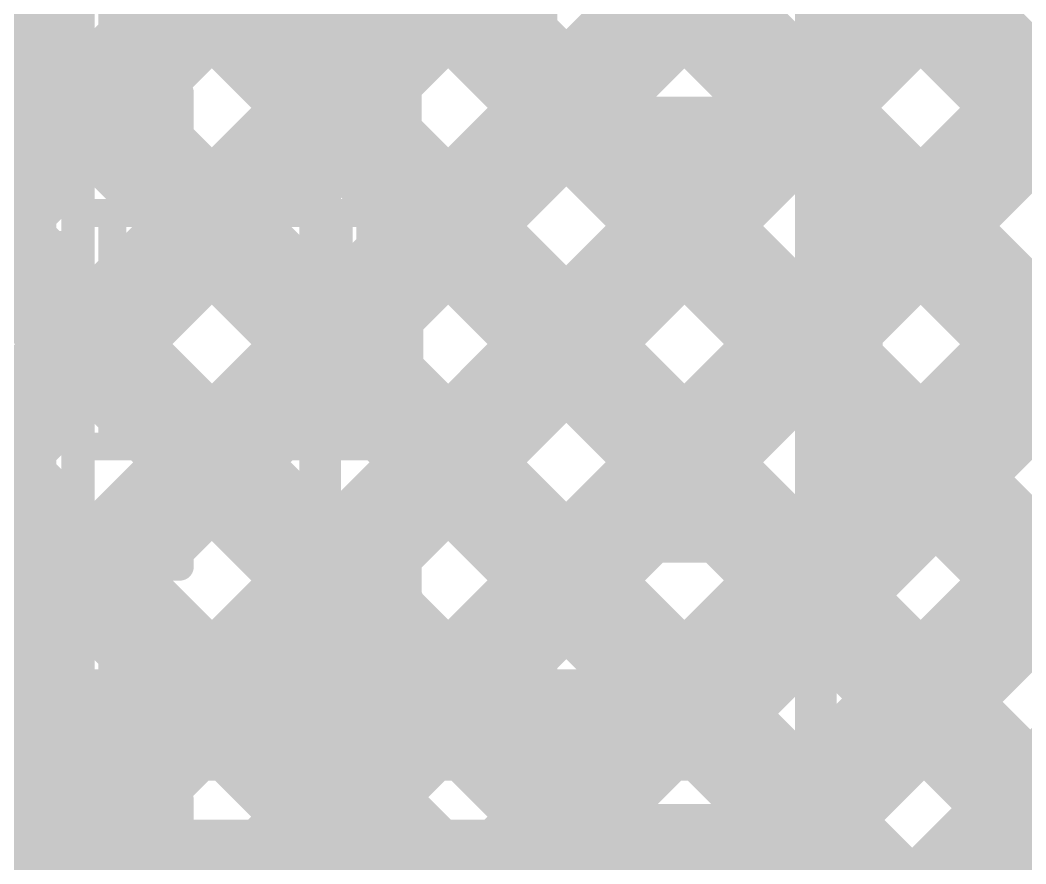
# Model space of a CAD drawing. Header units: millimetres. Extents: x 13 to 259, y -2 to 326.
# Drawn here: x 139.743 to 143.354, y 96.563 to 99.593 of the extents above; entities that cross this region are included whole.
import ezdxf

# ---------------------------------------------------------------- set-up
doc = ezdxf.new("R2010")
doc.units = ezdxf.units.MM
for name, color, linetype in [('ConnectLayer', 7, 'Continuous'), ('Mechanical14', 56, 'Continuous'), ('MidLayer2', 76, 'Continuous'), ('MidLayer3', 90, 'Continuous'), ('MidLayer4', 156, 'Continuous'), ('TopOverlay', 2, 'Continuous')]:
    doc.layers.add(name, color=color, linetype=linetype)

# ---------------------------------------------------------------- blocks, each defined once
blk = doc.blocks.new('SAMTEC_ASP_127797_01_185')
at = {"layer": 'Mechanical14', "const_width": 0.1}
for points in [[(3.0734, 7.0866, -0.414214), (3.3274, 7.3406)], [(4.2926, 7.3406, -0.414214), (4.5466, 7.0866)], [(5.6134, 7.0866, -0.414214), (5.8674, 7.3406)], [(3.0734, 6.4262, -0.414214), (2.8194, 6.1722)], [(3.0734, 6.4262, -0.414214), (2.8194, 6.1722)], [(4.8006, 6.1722, -0.414214), (4.5466, 6.4262)], [(4.8006, 6.1722, -0.414214), (4.5466, 6.4262)], [(5.6134, 6.4262, -0.414214), (5.3594, 6.1722)], [(5.6134, 6.4262, -0.414214), (5.3594, 6.1722)]]:
    blk.add_lwpolyline(points, format="xyb", dxfattribs=at)
for points in [[(4.2926, 7.3406), (3.3274, 7.3406)], [(4.2926, 7.3406), (3.3274, 7.3406)], [(3.0734, 6.4262), (3.0734, 7.0866)], [(3.0734, 6.4262), (3.0734, 7.0866)], [(4.5466, 6.4262), (4.5466, 7.0866)], [(4.5466, 6.4262), (4.5466, 7.0866)], [(5.6134, 6.4262), (5.6134, 7.0866)], [(5.6134, 6.4262), (5.6134, 7.0866)], [(2.8194, 6.1722), (2.2606, 6.1722)], [(2.8194, 6.1722), (2.2606, 6.1722)], [(5.3594, 6.1722), (4.8006, 6.1722)], [(5.3594, 6.1722), (4.8006, 6.1722)], [(2.8448, 5.7404), (2.2352, 5.7404)], [(2.8448, 5.7404), (2.2352, 5.7404)], [(2.8448, 5.5994), (2.8448, 5.7404)], [(4.1148, 5.7404), (3.5052, 5.7404)], [(4.1148, 5.7404), (3.5052, 5.7404)], [(3.5052, 5.5994), (3.5052, 5.7404)], [(4.1148, 5.5994), (4.1148, 5.7404)], [(5.3848, 5.7404), (4.7752, 5.7404)], [(5.3848, 5.7404), (4.7752, 5.7404)], [(4.7752, 5.5994), (4.7752, 5.7404)], [(5.3848, 5.5994), (5.3848, 5.7404)], [(2.9591, 5.5994), (2.8448, 5.5994)], [(2.9591, 5.2438), (2.9591, 5.5994)], [(3.5052, 5.5994), (3.3909, 5.5994)], [(3.3909, 5.2438), (3.3909, 5.5994)], [(4.2291, 5.5994), (4.1148, 5.5994)], [(4.2291, 5.2438), (4.2291, 5.5994)], [(4.7752, 5.5994), (4.6609, 5.5994)], [(4.6609, 5.2438), (4.6609, 5.5994)], [(5.4991, 5.5994), (5.3848, 5.5994)], [(5.4991, 5.2438), (5.4991, 5.5994)], [(2.9591, 5.4864), (2.1209, 5.4864)], [(2.9591, 5.4864), (2.1209, 5.4864)], [(4.2291, 5.4864), (3.3909, 5.4864)], [(4.2291, 5.4864), (3.3909, 5.4864)], [(5.4991, 5.4864), (4.6609, 5.4864)], [(5.4991, 5.4864), (4.6609, 5.4864)], [(3.3909, 5.2438), (2.9591, 5.2438)], [(4.6609, 5.2438), (4.2291, 5.2438)], [(5.9309, 5.2438), (5.4991, 5.2438)], [(2.9591, 4.5606), (2.9591, 4.9162)], [(3.3909, 4.9162), (2.9591, 4.9162)], [(3.3909, 4.5606), (3.3909, 4.9162)], [(4.6609, 4.9162), (4.2291, 4.9162)], [(4.2291, 4.5606), (4.2291, 4.9162)], [(4.6609, 4.5606), (4.6609, 4.9162)], [(5.4991, 4.5606), (5.4991, 4.9162)], [(5.9309, 4.9162), (5.4991, 4.9162)], [(2.9591, 4.6736), (2.1209, 4.6736)], [(4.2291, 4.6736), (3.3909, 4.6736)], [(5.4991, 4.6736), (4.6609, 4.6736)], [(2.8448, 4.4196), (2.8448, 4.5606)], [(2.9591, 4.5606), (2.8448, 4.5606)], [(3.5052, 4.5606), (3.3909, 4.5606)], [(3.5052, 4.4196), (3.5052, 4.5606)], [(4.1148, 4.4196), (4.1148, 4.5606)], [(4.2291, 4.5606), (4.1148, 4.5606)], [(4.7752, 4.5606), (4.6609, 4.5606)], [(4.7752, 4.4196), (4.7752, 4.5606)], [(5.3848, 4.4196), (5.3848, 4.5606)], [(5.4991, 4.5606), (5.3848, 4.5606)], [(2.8448, 4.4196), (2.2352, 4.4196)], [(4.1148, 4.4196), (3.5052, 4.4196)], [(5.3848, 4.4196), (4.7752, 4.4196)]]:
    blk.add_lwpolyline(points, dxfattribs=at)
at = {"layer": 'Mechanical14', "const_width": 0.05}
for points in [[(3.3024, 7.3406, 1), (3.3524, 7.3406, 1)], [(3.3024, 7.3406, 1), (3.3524, 7.3406, 1)], [(3.3024, 7.3406, 1), (3.3524, 7.3406, 1)], [(4.2676, 7.3406, 1), (4.3176, 7.3406, 1)], [(4.2676, 7.3406, 1), (4.3176, 7.3406, 1)], [(4.2676, 7.3406, 1), (4.3176, 7.3406, 1)], [(3.0484, 7.0866, 1), (3.0984, 7.0866, 1)], [(3.0484, 7.0866, 1), (3.0984, 7.0866, 1)], [(3.0484, 7.0866, 1), (3.0984, 7.0866, 1)], [(4.5216, 7.0866, 1), (4.5716, 7.0866, 1)], [(4.5216, 7.0866, 1), (4.5716, 7.0866, 1)], [(4.5216, 7.0866, 1), (4.5716, 7.0866, 1)], [(5.5884, 7.0866, 1), (5.6384, 7.0866, 1)], [(5.5884, 7.0866, 1), (5.6384, 7.0866, 1)], [(5.5884, 7.0866, 1), (5.6384, 7.0866, 1)], [(3.0484, 6.4262, 1), (3.0984, 6.4262, 1)], [(3.0484, 6.4262, 1), (3.0984, 6.4262, 1)], [(3.0484, 6.4262, 1), (3.0984, 6.4262, 1)], [(3.0484, 6.4262, 1), (3.0984, 6.4262, 1)], [(4.5216, 6.4262, 1), (4.5716, 6.4262, 1)], [(4.5216, 6.4262, 1), (4.5716, 6.4262, 1)], [(4.5216, 6.4262, 1), (4.5716, 6.4262, 1)], [(4.5216, 6.4262, 1), (4.5716, 6.4262, 1)], [(5.5884, 6.4262, 1), (5.6384, 6.4262, 1)], [(5.5884, 6.4262, 1), (5.6384, 6.4262, 1)], [(5.5884, 6.4262, 1), (5.6384, 6.4262, 1)], [(5.5884, 6.4262, 1), (5.6384, 6.4262, 1)], [(2.7944, 6.1722, 1), (2.8444, 6.1722, 1)], [(2.7944, 6.1722, 1), (2.8444, 6.1722, 1)], [(2.7944, 6.1722, 1), (2.8444, 6.1722, 1)], [(2.7944, 6.1722, 1), (2.8444, 6.1722, 1)], [(4.7756, 6.1722, 1), (4.8256, 6.1722, 1)], [(4.7756, 6.1722, 1), (4.8256, 6.1722, 1)], [(4.7756, 6.1722, 1), (4.8256, 6.1722, 1)], [(4.7756, 6.1722, 1), (4.8256, 6.1722, 1)], [(5.3344, 6.1722, 1), (5.3844, 6.1722, 1)], [(5.3344, 6.1722, 1), (5.3844, 6.1722, 1)], [(5.3344, 6.1722, 1), (5.3844, 6.1722, 1)], [(5.3344, 6.1722, 1), (5.3844, 6.1722, 1)], [(2.8198, 5.7404, 1), (2.8698, 5.7404, 1)], [(2.8198, 5.7404, 1), (2.8698, 5.7404, 1)], [(2.8198, 5.7404, 1), (2.8698, 5.7404, 1)], [(3.4802, 5.7404, 1), (3.5302, 5.7404, 1)], [(3.4802, 5.7404, 1), (3.5302, 5.7404, 1)], [(3.4802, 5.7404, 1), (3.5302, 5.7404, 1)], [(4.0898, 5.7404, 1), (4.1398, 5.7404, 1)], [(4.0898, 5.7404, 1), (4.1398, 5.7404, 1)], [(4.0898, 5.7404, 1), (4.1398, 5.7404, 1)], [(4.7502, 5.7404, 1), (4.8002, 5.7404, 1)], [(4.7502, 5.7404, 1), (4.8002, 5.7404, 1)], [(4.7502, 5.7404, 1), (4.8002, 5.7404, 1)], [(5.3598, 5.7404, 1), (5.4098, 5.7404, 1)], [(5.3598, 5.7404, 1), (5.4098, 5.7404, 1)], [(5.3598, 5.7404, 1), (5.4098, 5.7404, 1)], [(2.8198, 5.5994, 1), (2.8698, 5.5994, 1)], [(2.8198, 5.5994, 1), (2.8698, 5.5994, 1)], [(2.9341, 5.5994, 1), (2.9841, 5.5994, 1)], [(2.9341, 5.5994, 1), (2.9841, 5.5994, 1)], [(3.3659, 5.5994, 1), (3.4159, 5.5994, 1)], [(3.3659, 5.5994, 1), (3.4159, 5.5994, 1)], [(3.4802, 5.5994, 1), (3.5302, 5.5994, 1)], [(3.4802, 5.5994, 1), (3.5302, 5.5994, 1)], [(4.0898, 5.5994, 1), (4.1398, 5.5994, 1)], [(4.0898, 5.5994, 1), (4.1398, 5.5994, 1)], [(4.2041, 5.5994, 1), (4.2541, 5.5994, 1)], [(4.2041, 5.5994, 1), (4.2541, 5.5994, 1)], [(4.6359, 5.5994, 1), (4.6859, 5.5994, 1)], [(4.6359, 5.5994, 1), (4.6859, 5.5994, 1)], [(4.7502, 5.5994, 1), (4.8002, 5.5994, 1)], [(4.7502, 5.5994, 1), (4.8002, 5.5994, 1)], [(5.3598, 5.5994, 1), (5.4098, 5.5994, 1)], [(5.3598, 5.5994, 1), (5.4098, 5.5994, 1)], [(5.4741, 5.5994, 1), (5.5241, 5.5994, 1)], [(5.4741, 5.5994, 1), (5.5241, 5.5994, 1)], [(2.9341, 5.4864, 1), (2.9841, 5.4864, 1)], [(2.9341, 5.4864, 1), (2.9841, 5.4864, 1)], [(3.3659, 5.4864, 1), (3.4159, 5.4864, 1)], [(3.3659, 5.4864, 1), (3.4159, 5.4864, 1)], [(4.2041, 5.4864, 1), (4.2541, 5.4864, 1)], [(4.2041, 5.4864, 1), (4.2541, 5.4864, 1)], [(4.6359, 5.4864, 1), (4.6859, 5.4864, 1)], [(4.6359, 5.4864, 1), (4.6859, 5.4864, 1)], [(5.4741, 5.4864, 1), (5.5241, 5.4864, 1)], [(5.4741, 5.4864, 1), (5.5241, 5.4864, 1)], [(2.9341, 5.2438, 1), (2.9841, 5.2438, 1)], [(2.9341, 5.2438, 1), (2.9841, 5.2438, 1)], [(3.3659, 5.2438, 1), (3.4159, 5.2438, 1)], [(3.3659, 5.2438, 1), (3.4159, 5.2438, 1)], [(4.2041, 5.2438, 1), (4.2541, 5.2438, 1)], [(4.2041, 5.2438, 1), (4.2541, 5.2438, 1)], [(4.6359, 5.2438, 1), (4.6859, 5.2438, 1)], [(4.6359, 5.2438, 1), (4.6859, 5.2438, 1)], [(5.4741, 5.2438, 1), (5.5241, 5.2438, 1)], [(5.4741, 5.2438, 1), (5.5241, 5.2438, 1)], [(2.9341, 4.9162, 1), (2.9841, 4.9162, 1)], [(2.9341, 4.9162, 1), (2.9841, 4.9162, 1)], [(3.3659, 4.9162, 1), (3.4159, 4.9162, 1)], [(3.3659, 4.9162, 1), (3.4159, 4.9162, 1)], [(4.2041, 4.9162, 1), (4.2541, 4.9162, 1)], [(4.2041, 4.9162, 1), (4.2541, 4.9162, 1)], [(4.6359, 4.9162, 1), (4.6859, 4.9162, 1)], [(4.6359, 4.9162, 1), (4.6859, 4.9162, 1)], [(5.4741, 4.9162, 1), (5.5241, 4.9162, 1)], [(5.4741, 4.9162, 1), (5.5241, 4.9162, 1)], [(2.9341, 4.6736, 1), (2.9841, 4.6736, 1)], [(3.3659, 4.6736, 1), (3.4159, 4.6736, 1)], [(4.2041, 4.6736, 1), (4.2541, 4.6736, 1)], [(4.6359, 4.6736, 1), (4.6859, 4.6736, 1)], [(5.4741, 4.6736, 1), (5.5241, 4.6736, 1)], [(2.8198, 4.5606, 1), (2.8698, 4.5606, 1)], [(2.8198, 4.5606, 1), (2.8698, 4.5606, 1)], [(2.9341, 4.5606, 1), (2.9841, 4.5606, 1)], [(2.9341, 4.5606, 1), (2.9841, 4.5606, 1)], [(3.3659, 4.5606, 1), (3.4159, 4.5606, 1)], [(3.3659, 4.5606, 1), (3.4159, 4.5606, 1)], [(3.4802, 4.5606, 1), (3.5302, 4.5606, 1)], [(3.4802, 4.5606, 1), (3.5302, 4.5606, 1)], [(4.0898, 4.5606, 1), (4.1398, 4.5606, 1)], [(4.0898, 4.5606, 1), (4.1398, 4.5606, 1)], [(4.2041, 4.5606, 1), (4.2541, 4.5606, 1)], [(4.2041, 4.5606, 1), (4.2541, 4.5606, 1)], [(4.6359, 4.5606, 1), (4.6859, 4.5606, 1)], [(4.6359, 4.5606, 1), (4.6859, 4.5606, 1)], [(4.7502, 4.5606, 1), (4.8002, 4.5606, 1)], [(4.7502, 4.5606, 1), (4.8002, 4.5606, 1)], [(5.3598, 4.5606, 1), (5.4098, 4.5606, 1)], [(5.3598, 4.5606, 1), (5.4098, 4.5606, 1)], [(5.4741, 4.5606, 1), (5.5241, 4.5606, 1)], [(5.4741, 4.5606, 1), (5.5241, 4.5606, 1)], [(2.8198, 4.4196, 1), (2.8698, 4.4196, 1)], [(2.8198, 4.4196, 1), (2.8698, 4.4196, 1)], [(3.4802, 4.4196, 1), (3.5302, 4.4196, 1)], [(3.4802, 4.4196, 1), (3.5302, 4.4196, 1)], [(4.0898, 4.4196, 1), (4.1398, 4.4196, 1)], [(4.0898, 4.4196, 1), (4.1398, 4.4196, 1)], [(4.7502, 4.4196, 1), (4.8002, 4.4196, 1)], [(4.7502, 4.4196, 1), (4.8002, 4.4196, 1)], [(5.3598, 4.4196, 1), (5.4098, 4.4196, 1)], [(5.3598, 4.4196, 1), (5.4098, 4.4196, 1)]]:
    blk.add_lwpolyline(points, format="xyb", close=True, dxfattribs=at)
at = {"layer": 'TopOverlay', "const_width": 0.2}
for points in [[(3.0734, 7.0866, -0.414214), (3.3274, 7.3406)], [(4.2926, 7.3406, -0.414214), (4.5466, 7.0866)], [(5.6134, 7.0866, -0.414214), (5.8674, 7.3406)], [(3.0734, 6.4262, -0.414214), (2.8194, 6.1722)], [(3.0734, 6.4262, -0.414214), (2.8194, 6.1722)], [(4.8006, 6.1722, -0.414214), (4.5466, 6.4262)], [(4.8006, 6.1722, -0.414214), (4.5466, 6.4262)], [(5.6134, 6.4262, -0.414214), (5.3594, 6.1722)], [(5.6134, 6.4262, -0.414214), (5.3594, 6.1722)]]:
    blk.add_lwpolyline(points, format="xyb", dxfattribs=at)
for points in [[(4.2926, 7.3406), (3.3274, 7.3406)], [(4.2926, 7.3406), (3.3274, 7.3406)], [(3.0734, 6.4262), (3.0734, 7.0866)], [(3.0734, 6.4262), (3.0734, 7.0866)], [(4.5466, 6.4262), (4.5466, 7.0866)], [(4.5466, 6.4262), (4.5466, 7.0866)], [(5.6134, 6.4262), (5.6134, 7.0866)], [(5.6134, 6.4262), (5.6134, 7.0866)], [(2.8194, 6.1722), (2.2606, 6.1722)], [(2.8194, 6.1722), (2.2606, 6.1722)], [(5.3594, 6.1722), (4.8006, 6.1722)], [(5.3594, 6.1722), (4.8006, 6.1722)]]:
    blk.add_lwpolyline(points, dxfattribs=at)
at = {"layer": 'TopOverlay', "const_width": 0.1}
for points in [[(3.2774, 7.3406, 1), (3.3774, 7.3406, 1)], [(3.2774, 7.3406, 1), (3.3774, 7.3406, 1)], [(3.2774, 7.3406, 1), (3.3774, 7.3406, 1)], [(4.2426, 7.3406, 1), (4.3426, 7.3406, 1)], [(4.2426, 7.3406, 1), (4.3426, 7.3406, 1)], [(4.2426, 7.3406, 1), (4.3426, 7.3406, 1)], [(3.0234, 7.0866, 1), (3.1234, 7.0866, 1)], [(3.0234, 7.0866, 1), (3.1234, 7.0866, 1)], [(3.0234, 7.0866, 1), (3.1234, 7.0866, 1)], [(4.4966, 7.0866, 1), (4.5966, 7.0866, 1)], [(4.4966, 7.0866, 1), (4.5966, 7.0866, 1)], [(4.4966, 7.0866, 1), (4.5966, 7.0866, 1)], [(5.5634, 7.0866, 1), (5.6634, 7.0866, 1)], [(5.5634, 7.0866, 1), (5.6634, 7.0866, 1)], [(5.5634, 7.0866, 1), (5.6634, 7.0866, 1)], [(3.0234, 6.4262, 1), (3.1234, 6.4262, 1)], [(3.0234, 6.4262, 1), (3.1234, 6.4262, 1)], [(3.0234, 6.4262, 1), (3.1234, 6.4262, 1)], [(3.0234, 6.4262, 1), (3.1234, 6.4262, 1)], [(4.4966, 6.4262, 1), (4.5966, 6.4262, 1)], [(4.4966, 6.4262, 1), (4.5966, 6.4262, 1)], [(4.4966, 6.4262, 1), (4.5966, 6.4262, 1)], [(4.4966, 6.4262, 1), (4.5966, 6.4262, 1)], [(5.5634, 6.4262, 1), (5.6634, 6.4262, 1)], [(5.5634, 6.4262, 1), (5.6634, 6.4262, 1)], [(5.5634, 6.4262, 1), (5.6634, 6.4262, 1)], [(5.5634, 6.4262, 1), (5.6634, 6.4262, 1)], [(2.7694, 6.1722, 1), (2.8694, 6.1722, 1)], [(2.7694, 6.1722, 1), (2.8694, 6.1722, 1)], [(2.7694, 6.1722, 1), (2.8694, 6.1722, 1)], [(2.7694, 6.1722, 1), (2.8694, 6.1722, 1)], [(4.7506, 6.1722, 1), (4.8506, 6.1722, 1)], [(4.7506, 6.1722, 1), (4.8506, 6.1722, 1)], [(4.7506, 6.1722, 1), (4.8506, 6.1722, 1)], [(4.7506, 6.1722, 1), (4.8506, 6.1722, 1)], [(5.3094, 6.1722, 1), (5.4094, 6.1722, 1)], [(5.3094, 6.1722, 1), (5.4094, 6.1722, 1)], [(5.3094, 6.1722, 1), (5.4094, 6.1722, 1)], [(5.3094, 6.1722, 1), (5.4094, 6.1722, 1)]]:
    blk.add_lwpolyline(points, format="xyb", close=True, dxfattribs=at)

msp = doc.modelspace()

# ---------------------------------------------------------------- linework, layer by layer
at = {"layer": 'ConnectLayer', "const_width": 0.4}
for points in [[(133.9122, 93.1829), (150.0277, 109.2983)], [(133.9122, 93.1829), (150.0277, 109.2983)], [(139.1458, 99.265), (147.9549, 108.0741)], [(139.1458, 99.265), (147.9549, 108.0741)], [(134.043, 107.787), (143.616, 98.2141)], [(134.043, 107.787), (143.616, 98.2141)], [(134.043, 107.787), (143.616, 98.2141)], [(134.0525, 106.9291), (143.6015, 97.3801)], [(134.0525, 106.9291), (143.6015, 97.3801)], [(134.0525, 106.9291), (143.6015, 97.3801)], [(138.995, 95.7201), (150.219, 106.9441)], [(138.995, 95.7201), (150.219, 106.9441)], [(139.1458, 99.265), (146.51, 106.6292)], [(133.8605, 106.2725), (143.6723, 96.4607)], [(133.8605, 106.2725), (143.6723, 96.4607)], [(139.1458, 99.265), (146.05, 106.1692)], [(134.035, 106.098), (143.6723, 96.4607)], [(137.4544, 95.8765), (147.6447, 106.0668)], [(137.4544, 95.8765), (147.6447, 106.0668)], [(133.9122, 93.1829), (146.51, 105.7807)], [(137.877, 95.4506), (148.2125, 105.7861)], [(137.877, 95.4506), (148.2125, 105.7861)], [(137.791, 97.0617), (146.05, 105.3207)], [(137.4544, 95.8765), (146.51, 104.9322)], [(138.6395, 97.0617), (146.05, 104.4722)], [(137.877, 95.4506), (146.51, 104.0837)], [(138.9436, 103.735), (143.8501, 98.8285)], [(138.9436, 103.735), (143.8501, 98.8285)], [(138.9436, 103.735), (143.8501, 98.8285)], [(139.4881, 97.0617), (146.05, 103.6237)], [(138.995, 95.7201), (146.51, 103.2351)], [(138.7288, 94.6053), (146.957, 102.8336)], [(138.7288, 94.6053), (146.957, 102.8336)], [(140.3366, 97.0617), (146.05, 102.7751)], [(138.7288, 94.6053), (146.51, 102.3866)], [(139.1481, 94.1761), (146.9226, 101.9506)], [(139.1481, 94.1761), (146.9226, 101.9506)], [(140.7325, 101.9461), (143.8501, 98.8285)], [(141.1851, 97.0617), (146.05, 101.9266)], [(138.248, 101.885), (142.6067, 97.5263)], [(139.0965, 101.885), (143.031, 97.9506)], [(139.9451, 101.885), (143.4552, 98.3748)], [(139.1481, 94.1761), (146.51, 101.5381)], [(142.0337, 97.0617), (146.05, 101.0781)], [(139.1214, 100.1631), (145.6561, 93.6283)], [(139.1214, 100.1631), (145.6561, 93.6283)], [(139.1214, 100.1631), (145.6561, 93.6283)], [(139.1214, 100.1631), (142.1824, 97.1021)], [(139.1353, 99.3006), (144.9982, 93.4378)], [(139.1353, 99.3006), (144.9982, 93.4378)], [(139.1353, 99.3006), (144.9982, 93.4378)], [(139.1353, 99.3006), (141.3743, 97.0617)], [(137.8498, 98.8891), (141.2985, 95.4404)], [(137.8498, 98.8891), (141.2985, 95.4404)], [(137.8498, 98.8891), (141.2985, 95.4404)], [(137.8498, 98.8891), (139.6772, 97.0617)], [(138.9374, 98.6501), (143.9691, 93.6183)], [(138.9374, 98.6501), (143.9691, 93.6183)], [(138.9374, 98.6501), (143.9691, 93.6183)], [(138.9374, 98.6501), (140.5257, 97.0617)], [(142.1421, 97.0617), (143.6409, 98.5606)], [(141.2642, 95.4437), (143.762, 97.9416)], [(141.2642, 95.4437), (143.762, 97.9416)], [(141.2642, 95.4437), (143.762, 97.9416)], [(142.7486, 96.1408), (143.6949, 97.0872)], [(137.6866, 97.0617), (142.1421, 97.0617)], [(141.764, 95.095), (143.7201, 97.0511)], [(141.764, 95.095), (143.7201, 97.0511)], [(141.764, 95.095), (143.7201, 97.0511)], [(141.764, 95.095), (143.7201, 97.0511)], [(143.3704, 96.7626), (143.6723, 96.4607)]]:
    msp.add_lwpolyline(points, dxfattribs=at)
at = {"layer": 'ConnectLayer', "const_width": 0.2}
for points in [[(143.3552, 98.3748, 1), (143.5552, 98.3748, 1)], [(142.931, 97.9506, 1), (143.131, 97.9506, 1)], [(142.5067, 97.5263, 1), (142.7067, 97.5263, 1)], [(142.0824, 97.1021, 1), (142.2824, 97.1021, 1)], [(139.5772, 97.0617, 1), (139.7772, 97.0617, 1)], [(140.2366, 97.0617, 1), (140.4366, 97.0617, 1)], [(140.4257, 97.0617, 1), (140.6257, 97.0617, 1)], [(141.0851, 97.0617, 1), (141.2851, 97.0617, 1)], [(141.2743, 97.0617, 1), (141.4743, 97.0617, 1)], [(141.9337, 97.0617, 1), (142.1337, 97.0617, 1)], [(142.0421, 97.0617, 1), (142.2421, 97.0617, 1)], [(142.0421, 97.0617, 1), (142.2421, 97.0617, 1)], [(143.2704, 96.7626, 1), (143.4704, 96.7626, 1)]]:
    msp.add_lwpolyline(points, format="xyb", close=True, dxfattribs=at)
at = {"layer": 'MidLayer2', "const_width": 0.12}
for points in [[(139.1876, 99.87), (139.8125, 99.2451)], [(139.8125, 97.7099), (139.8125, 99.2451)], [(139.1783, 97.0757), (139.8125, 97.7099)], [(138.0602, 96.7), (139.9526, 96.7)], [(139.9526, 96.7), (140.775, 95.8775)]]:
    msp.add_lwpolyline(points, dxfattribs=at)
at = {"layer": 'MidLayer2', "const_width": 0.06}
for points in [[(139.7825, 99.2451, 1), (139.8425, 99.2451, 1)], [(139.7825, 99.2451, 1), (139.8425, 99.2451, 1)], [(139.7825, 97.7099, 1), (139.8425, 97.7099, 1)], [(139.7825, 97.7099, 1), (139.8425, 97.7099, 1)], [(139.9226, 96.7, 1), (139.9826, 96.7, 1)], [(139.9226, 96.7, 1), (139.9826, 96.7, 1)]]:
    msp.add_lwpolyline(points, format="xyb", close=True, dxfattribs=at)
at = {"layer": 'MidLayer3', "const_width": 0.4}
for points in [[(142.3657, 96.5217), (144.1908, 98.3468)], [(137.6866, 96.5217), (142.3657, 96.5217)]]:
    msp.add_lwpolyline(points, dxfattribs=at)
at = {"layer": 'MidLayer3', "const_width": 0.2}
msp.add_lwpolyline([(142.2657, 96.5217, 1), (142.4657, 96.5217, 1)], format="xyb", close=True, dxfattribs=at)
msp.add_lwpolyline([(142.2657, 96.5217, 1), (142.4657, 96.5217, 1)], format="xyb", close=True, dxfattribs=at)
at = {"layer": 'MidLayer4'}
for points, const_width in [([(142.6, 96.125), (142.6, 112.3)], 0.15), ([(141.11, 97.2049), (141.11, 111.4001)], 0.15), ([(140.82, 97.0848), (140.82, 111.28)], 0.15), ([(139.95, 96.5025), (139.95, 102.2561)], 0.12), ([(141.11, 97.2049), (142.89, 95.4249)], 0.15), ([(140.82, 97.0848), (142.6, 95.3048)], 0.15)]:
    msp.add_lwpolyline(points, dxfattribs=dict(at, const_width=const_width))
at = {"layer": 'MidLayer4', "const_width": 0.075}
for points in [[(141.0725, 97.2049, 1), (141.1475, 97.2049, 1)], [(141.0725, 97.2049, 1), (141.1475, 97.2049, 1)], [(140.7825, 97.0848, 1), (140.8575, 97.0848, 1)], [(140.7825, 97.0848, 1), (140.8575, 97.0848, 1)]]:
    msp.add_lwpolyline(points, format="xyb", close=True, dxfattribs=at)

# ---------------------------------------------------------------- block references
at = {"rotation": 270}
msp.add_blockref('SAMTEC_ASP_127797_01_185', (135.4, 102.2907), dxfattribs=at)

doc.saveas('drawing.dxf')
